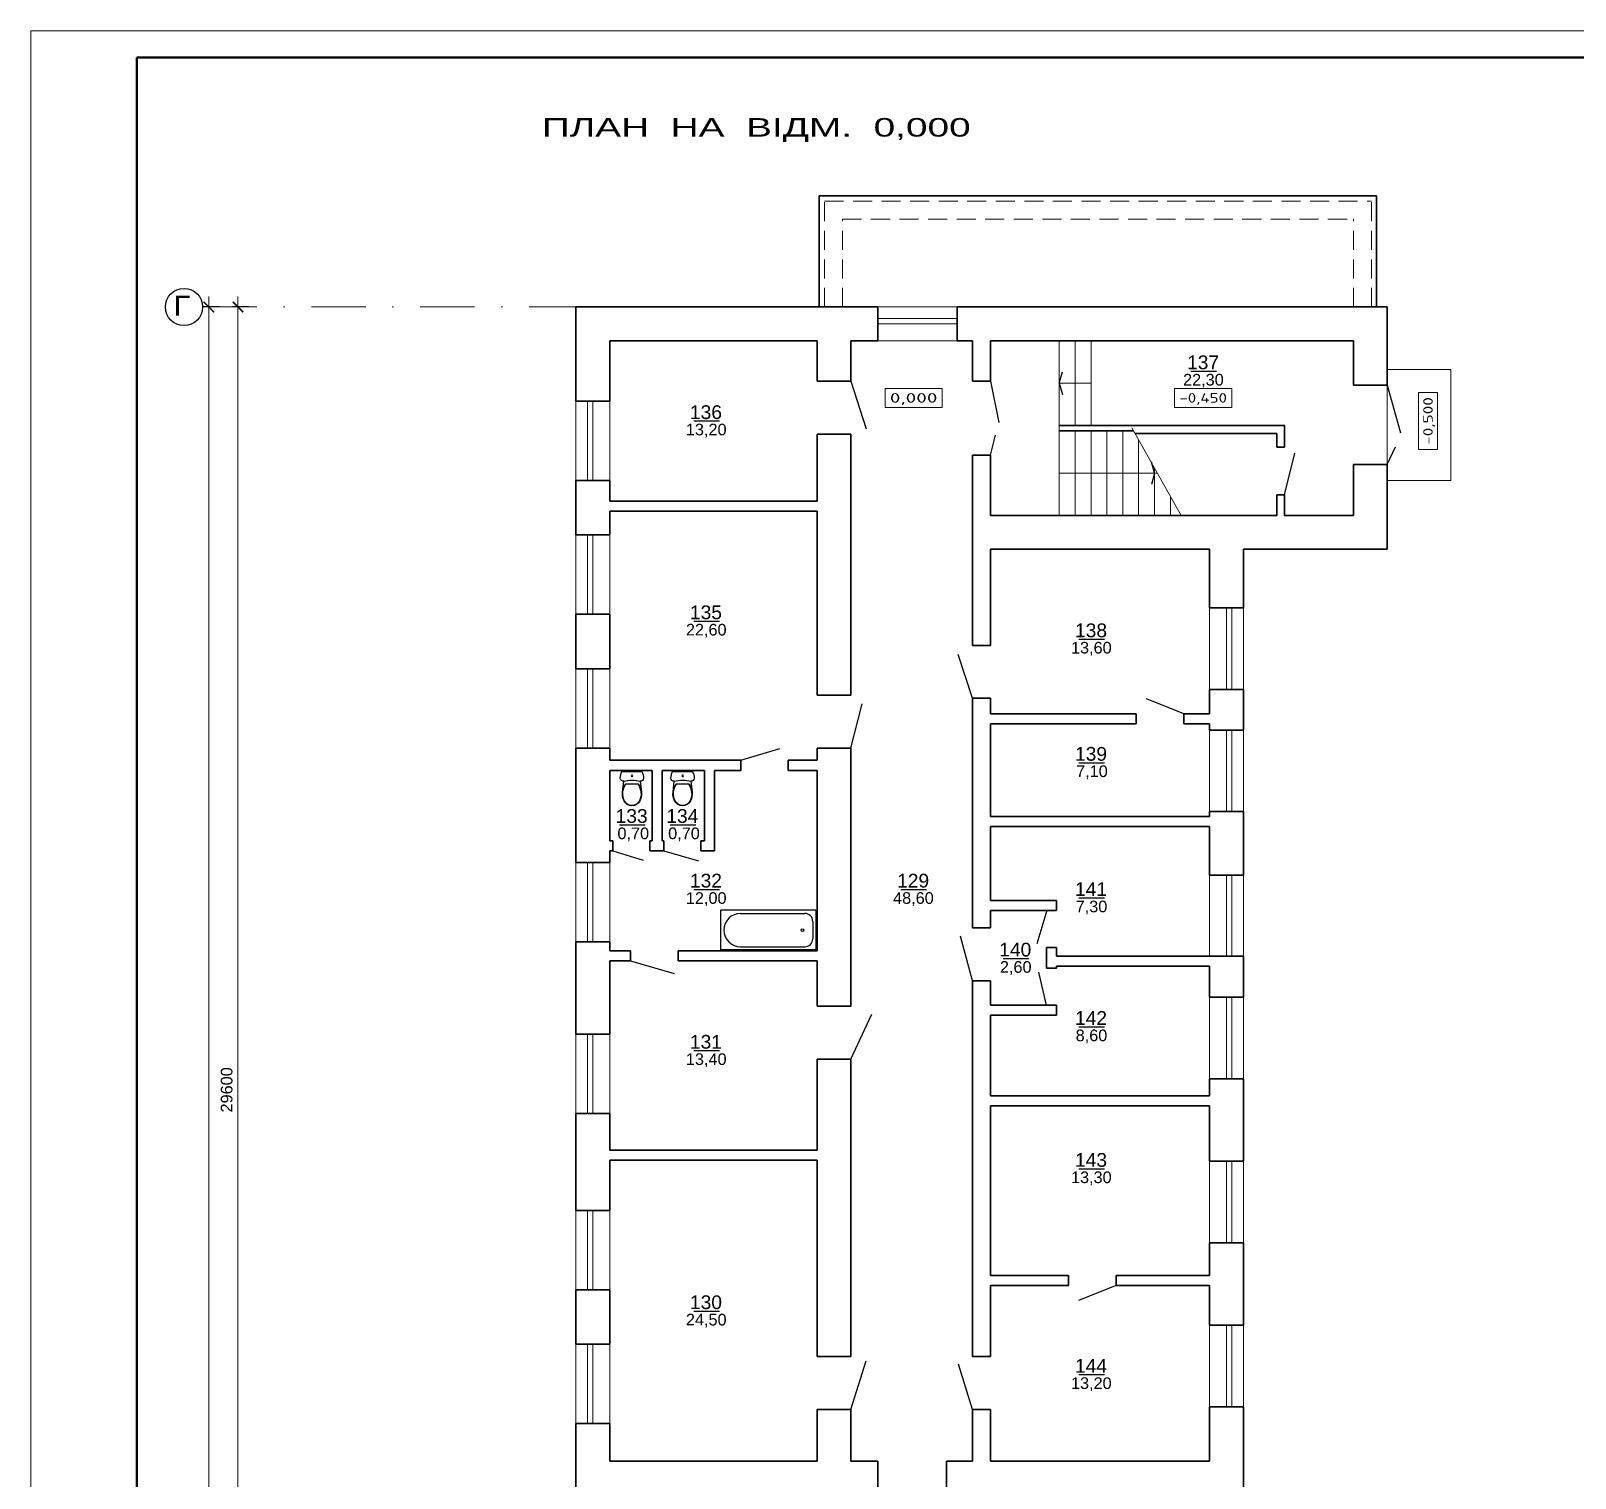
# Model space of a CAD drawing. Header units: millimetres. Extents: x 752233 to 2620908, y -654617 to -58944.
# Drawn here: x 1129820 to 1159016, y -219525 to -192165 of the extents above; entities that cross this region are included whole.
import ezdxf
from ezdxf.enums import TextEntityAlignment as Align

# ---------------------------------------------------------------- set-up
doc = ezdxf.new("R2010")
doc.units = ezdxf.units.MM
doc.header["$LTSCALE"] = 90
for name, pattern in [('DASHDOT', [25.4, 12.7, -6.35, 0, -6.35]), ('K5LT_DASHED_REINFORCED', [6, 4, -2]), ('Wipeout_Contour', [1000000.0, 0, -1000000.0])]:
    doc.linetypes.add(name, pattern=pattern)
doc.layers.get('0').update_dxf_attribs({"lineweight": 15})
doc.layers.get('DefPoints').update_dxf_attribs({"color": 255, "lineweight": 9})
doc.layers.add('Shutters', color=7, linetype='Continuous')
doc.layers.add('T', color=7, linetype='Continuous')
doc.styles.add('style2', font='ARIAL.TTF')
doc.styles.add('txt200', font='txt.shx', dxfattribs={"width": 0.9, "height": 200})
doc.dimstyles.new('ARKO_TICK_EXTLINES', dxfattribs={"dimscale": 100, "dimtxt": 2.2, "dimasz": 2, "dimexe": 1, "dimexo": 1, "dimgap": 1, "dimtad": 1, "dimdec": 0, "dimzin": 0, "dimtxsty": 'style2', "dimblk": 'ARCHTICK', "dimcen": 2, "dimdle": 2, "dimclrd": 5, "dimadec": 0, "dimazin": 0, "dimtfac": 1, "dimtdec": 0, "dimtix": 1, "dimtmove": 0, "dimatfit": 0, "dimfxl": 0, "dimtolj": 1, "dimtzin": 0, "dimlwd": 20, "dimarcsym": 0})

# ---------------------------------------------------------------- blocks, each defined once
blk = doc.blocks.new('OTMET_P')
at = {"color": 0, "linetype": 'ByBlock'}
blk.add_lwpolyline([(-6, -2), (-6, 2), (6, 2), (6, -2)], close=True, dxfattribs=at)
at = {"color": 0, "linetype": 'ByBlock', "style": 'txt200', "width": 1.071429}
blk.add_attdef('OTMET', text='', height=2, dxfattribs=at).set_placement((-5, -1), (5, -1), align=Align.FIT)
blk = doc.blocks.new('A$C003F1A73')
at = {"color": 254, "linetype": 'Wipeout_Contour', "ltscale": 4500.361208}
blk.add_wipeout([(0, 0), (1800, 0), (1800, 750), (0, 750)], dxfattribs=at).dxf.layer = 'Shutters'
at = {"layer": 'Shutters', "color": 133, "linetype": 'Continuous'}
for p, q in [((0, 0), (0, 750)), ((0, 750), (1800, 750)), ((1425, 690), (210, 690)), ((1800, 750), (1800, 0)), ((60, 210), (60, 540)), ((1425, 60), (210, 60)), ((0, 0), (1800, 0))]:
    blk.add_line(p, q, dxfattribs=at)
blk.add_circle((256, 375), 25, dxfattribs=at)
for centre, radius, start, end in [((210, 540), 150, 90, 180), ((1425, 375), 315, 270, 90), ((210, 210), 150, 180, 270)]:
    blk.add_arc(centre, radius, start, end, dxfattribs=at)
blk = doc.blocks.new('A$C5F3917FC')
at = {"color": 254, "linetype": 'Wipeout_Contour', "ltscale": 14728.445072}
blk.add_wipeout([(31, 650), (18, 619), (8, 587), (2, 554), (0, 520), (5, 498), (20, 479), (40, 469), (64, 469), (102, 475), (141, 480), (181, 483), (220, 484), (259, 483), (299, 480), (338, 475), (376, 469), (400, 469), (420, 479), (435, 498), (440, 520), (438, 554), (432, 587), (422, 619), (409, 650)], dxfattribs=at).dxf.layer = 'Shutters'
at = {"layer": 'Shutters', "color": 133, "linetype": 'Continuous'}
blk.add_line((409, 650), (31, 650), dxfattribs=at)
at = {"color": 254, "linetype": 'Wipeout_Contour', "ltscale": 9083.641401}
blk.add_wipeout([(98, 419), (342, 419), (363, 381), (380, 341), (392, 300), (399, 257), (376, 469), (338, 475), (299, 480), (259, 483), (220, 484), (181, 483), (141, 480), (102, 475), (64, 469), (41, 257), (48, 300), (60, 341), (77, 381)], dxfattribs=at).dxf.layer = 'Shutters'
at = {"layer": 'Shutters', "color": 133, "linetype": 'Continuous'}
for p, q in [((18, 619), (8, 587)), ((31, 650), (18, 619)), ((422, 619), (409, 650)), ((432, 587), (422, 619))]:
    blk.add_line(p, q, dxfattribs=at)
at = {"color": 254, "linetype": 'Wipeout_Contour', "ltscale": 8188.801298}
blk.add_wipeout([(343, 54), (369, 92), (386, 132), (396, 173), (400, 215), (399, 257), (392, 301), (379, 344), (361, 385), (337, 427), (103, 427), (79, 385), (61, 344), (48, 301), (41, 257), (39, 215), (44, 173), (54, 132), (71, 92), (97, 54), (132, 25), (174, 6), (220, 0), (266, 6), (308, 25)], dxfattribs=at).dxf.layer = 'Shutters'
at = {"layer": 'Shutters', "color": 133, "linetype": 'Continuous'}
for p, q in [((8, 587), (2, 554)), ((438, 554), (432, 587)), ((2, 554), (0, 520)), ((0, 520), (5, 498)), ((5, 498), (20, 479)), ((20, 479), (40, 469)), ((40, 469), (64, 469)), ((64, 469), (41, 257)), ((48, 300), (41, 257)), ((60, 341), (48, 300)), ((56, 299), (49, 256)), ((68, 341), (56, 299)), ((77, 381), (60, 341)), ((86, 381), (68, 341)), ((98, 419), (77, 381)), ((107, 419), (86, 381)), ((342, 419), (98, 419)), ((354, 381), (333, 419)), ((363, 381), (342, 419)), ((371, 341), (354, 381)), ((380, 341), (363, 381)), ((384, 299), (371, 341)), ((399, 257), (376, 469)), ((376, 469), (400, 469)), ((392, 300), (380, 341)), ((391, 256), (384, 299)), ((399, 257), (392, 300)), ((400, 469), (420, 479)), ((420, 479), (435, 498)), ((435, 498), (440, 520)), ((440, 520), (438, 554)), ((41, 257), (39, 215)), ((39, 215), (44, 173)), ((44, 173), (54, 132)), ((49, 256), (47, 215)), ((47, 215), (52, 174)), ((52, 174), (62, 134)), ((54, 132), (70, 92)), ((62, 134), (78, 96)), ((70, 92), (97, 54)), ((78, 96), (102, 60)), ((97, 54), (132, 25)), ((102, 60), (136, 32)), ((132, 25), (174, 6)), ((136, 32), (176, 14)), ((174, 6), (220, 0)), ((176, 14), (220, 8)), ((220, 8), (264, 14)), ((220, 0), (266, 6)), ((264, 14), (304, 32)), ((266, 6), (308, 25)), ((304, 32), (338, 60)), ((308, 25), (343, 54)), ((338, 60), (362, 96)), ((343, 54), (370, 92)), ((362, 96), (378, 134)), ((370, 92), (386, 132)), ((378, 134), (388, 174)), ((386, 132), (396, 173)), ((388, 174), (393, 215)), ((393, 215), (391, 256)), ((396, 173), (401, 215)), ((401, 215), (399, 257))]:
    blk.add_line(p, q, dxfattribs=at)
blk.add_lwpolyline([(376, 469), (338, 475), (299, 480), (259, 483), (220, 484), (181, 483), (141, 480), (102, 475), (64, 469)], dxfattribs=at)
blk.add_circle((220, 567), 15, dxfattribs=at)
blk = doc.blocks.new('_ArchTick')
at = {"color": 0, "linetype": 'ByBlock', "const_width": 0.15}
blk.add_lwpolyline([(-0.5, -0.5), (0.5, 0.5)], dxfattribs=at)
blk = doc.blocks.new('*D25')
at = {"color": 5, "lineweight": 20}
blk.add_line((1133185, -249085), (1133185, -197185), dxfattribs=at)
at = {"color": 0, "lineweight": -2}
for p, q in [((1133385, -197385), (1133085, -197385)), ((1133385, -248885), (1133085, -248885))]:
    blk.add_line(p, q, dxfattribs=at)
at = {"layer": 'DefPoints', "color": 0, "lineweight": 15}
for p in [(1133185, -197385), (1135236, -197385), (1135236, -248885)]:
    blk.add_point(p, dxfattribs=at)
at = {"color": 5, "lineweight": 20, "xscale": 200, "yscale": 200, "zscale": 200}
for p, rotation in [((1133185, -197385), 90), ((1133185, -248885), 270)]:
    blk.add_blockref('_ArchTick', p, dxfattribs=dict(at, rotation=rotation))
at = {"color": 0, "lineweight": 15, "insert": (1132973, -223135), "char_height": 220, "attachment_point": 5, "rotation": 90, "style": 'style2'}
blk.add_mtext('\\A1;51500', dxfattribs=at)
blk = doc.blocks.new('*D26')
at = {"color": 5, "lineweight": 20}
blk.add_line((1133735, -197185), (1133735, -227185), dxfattribs=at)
at = {"color": 0, "lineweight": -2}
for p, q in [((1133935, -197385), (1133635, -197385)), ((1133935, -226985), (1133635, -226985))]:
    blk.add_line(p, q, dxfattribs=at)
at = {"layer": 'DefPoints', "color": 0, "lineweight": 15}
for p in [(1135078, -197385), (1133735, -226985), (1135078, -226985)]:
    blk.add_point(p, dxfattribs=at)
at = {"color": 5, "lineweight": 20, "xscale": 200, "yscale": 200, "zscale": 200}
for p, rotation in [((1133735, -197385), 90), ((1133735, -226985), 270)]:
    blk.add_blockref('_ArchTick', p, dxfattribs=dict(at, rotation=rotation))
at = {"color": 0, "lineweight": 15, "insert": (1133522, -212185), "char_height": 220, "attachment_point": 5, "rotation": 90, "style": 'style2'}
blk.add_mtext('\\A1;29600', dxfattribs=at)

msp = doc.modelspace()

# ---------------------------------------------------------------- linework, layer by layer
at = {"color": 250, "linetype": 'ByBlock', "ltscale": 4}
for p, q in [((1129820.4, -192165.3), (1129820.4, -270794.7)), ((1216175.8, -192165.3), (1129820.4, -192165.3))]:
    msp.add_line(p, q, dxfattribs=at)
at = {"color": 7, "lineweight": 50}
for q in [(1131820.4, -270294.7), (1215675.8, -192665.3)]:
    msp.add_line((1131820.4, -192665.3), q, dxfattribs=at)
at = {"color": 250, "lineweight": 35}
for p, q in [((1144723.8, -195285.1), (1155263.8, -195285.1)), ((1144723.8, -197385.1), (1144723.8, -195285.1)), ((1155263.8, -197385.1), (1155263.8, -195285.1)), ((1140123.8, -199165.1), (1140123.8, -197385.1)), ((1140123.8, -197385.1), (1145831.3, -197385.1)), ((1145831.3, -197385.1), (1145831.3, -198025.1)), ((1147331.3, -197385.1), (1155463.8, -197385.1)), ((1147331.3, -197385.1), (1147331.3, -198025.1)), ((1155463.8, -198865.1), (1155463.8, -197385.1)), ((1140763.8, -199165.1), (1140763.8, -198025.1)), ((1140763.8, -198025.1), (1144683.8, -198025.1)), ((1144683.8, -198788.5), (1144683.8, -198025.1)), ((1145323.8, -198788.5), (1145323.8, -198025.1)), ((1145323.8, -198025.1), (1145831.3, -198025.1)), ((1147331.3, -198025.1), (1147623.8, -198025.1)), ((1147623.8, -198788.5), (1147623.8, -198025.1)), ((1147963.8, -198788.5), (1147963.8, -198025.1)), ((1147963.8, -198025.1), (1154823.8, -198025.1)), ((1154823.8, -198865.1), (1154823.8, -198025.1)), ((1145323.8, -198788.5), (1144683.8, -198788.5)), ((1147963.8, -198788.5), (1147623.8, -198788.5)), ((1154823.8, -198865.1), (1155463.8, -198865.1)), ((1140123.8, -199165.1), (1140763.8, -199165.1)), ((1149263.8, -199625.1), (1153523.8, -199625.1)), ((1153523.8, -200035.1), (1153523.8, -199625.1)), ((1144683.8, -201054.3), (1144683.8, -199788.5)), ((1145323.8, -199788.5), (1144683.8, -199788.5)), ((1145323.8, -204724.5), (1145323.8, -199788.5)), ((1149263.8, -199725.1), (1150664.4, -199725.1)), ((1150692.6, -199775.1), (1153373.8, -199775.1)), ((1153373.8, -200035.1), (1153373.8, -199775.1)), ((1147623.8, -203781.7), (1147623.8, -200188.5)), ((1147963.8, -200188.5), (1147623.8, -200188.5)), ((1147963.8, -201325.1), (1147963.8, -200188.5)), ((1153373.8, -200035.1), (1153523.8, -200035.1)), ((1154823.8, -201325.1), (1154823.8, -200365.1)), ((1154823.8, -200365.1), (1155463.8, -200365.1)), ((1155463.8, -201965.1), (1155463.8, -200365.1)), ((1140123.8, -201695.1), (1140123.8, -200665.1)), ((1140123.8, -200665.1), (1140763.8, -200665.1)), ((1140763.8, -201054.3), (1140763.8, -200665.1)), ((1140763.8, -201054.3), (1144683.8, -201054.3)), ((1153373.8, -201325.1), (1153373.8, -200935.1)), ((1153373.8, -200935.1), (1153523.8, -200935.1)), ((1153523.8, -201325.1), (1153523.8, -200935.1)), ((1140763.8, -201695.1), (1140763.8, -201244.3)), ((1140763.8, -201244.3), (1144683.8, -201244.3)), ((1144683.8, -204724.5), (1144683.8, -201244.3)), ((1147963.8, -201325.1), (1153373.8, -201325.1)), ((1153523.8, -201325.1), (1154823.8, -201325.1)), ((1140123.8, -201695.1), (1140763.8, -201695.1)), ((1147963.8, -203781.7), (1147963.8, -201965.1)), ((1147963.8, -201965.1), (1152103.8, -201965.1)), ((1152103.8, -203075.1), (1152103.8, -201965.1)), ((1152743.8, -203075.1), (1152743.8, -201965.1)), ((1152743.8, -201965.1), (1155463.8, -201965.1)), ((1140123.8, -204225.1), (1140123.8, -203195.1)), ((1140123.8, -203195.1), (1140763.8, -203195.1)), ((1140763.8, -204225.1), (1140763.8, -203195.1)), ((1152103.8, -203075.1), (1152743.8, -203075.1)), ((1147963.8, -203781.7), (1147623.8, -203781.7)), ((1140123.8, -204225.1), (1140763.8, -204225.1)), ((1152103.8, -205075.1), (1152103.8, -204615.1)), ((1152103.8, -204615.1), (1152743.8, -204615.1)), ((1152743.8, -205385.1), (1152743.8, -204615.1)), ((1145323.8, -204724.5), (1144683.8, -204724.5)), ((1147623.8, -209121.5), (1147623.8, -204781.7)), ((1147963.8, -204781.7), (1147623.8, -204781.7)), ((1147963.8, -205075.1), (1147963.8, -204781.7)), ((1147963.8, -205075.1), (1150718.3, -205075.1)), ((1150718.3, -205075.1), (1150718.3, -205265.1)), ((1151618.3, -205075.1), (1152103.8, -205075.1)), ((1151618.3, -205075.1), (1151618.3, -205265.1)), ((1147963.8, -207015.1), (1147963.8, -205265.1)), ((1147963.8, -205265.1), (1150718.3, -205265.1)), ((1151618.3, -205265.1), (1152103.8, -205265.1)), ((1152103.8, -205385.1), (1152103.8, -205265.1)), ((1152103.8, -205385.1), (1152743.8, -205385.1)), ((1140123.8, -207885.1), (1140123.8, -205725.1)), ((1140123.8, -205725.1), (1140763.8, -205725.1)), ((1140763.8, -205955.1), (1140763.8, -205725.1)), ((1144683.8, -205955.1), (1144683.8, -205724.5)), ((1145323.8, -205724.5), (1144683.8, -205724.5)), ((1145323.8, -210604.3), (1145323.8, -205724.5)), ((1140763.8, -205955.1), (1143240.2, -205955.1)), ((1143240.2, -205955.1), (1143240.2, -206145.1)), ((1144140.2, -205955.1), (1144683.8, -205955.1)), ((1144140.2, -205955.1), (1144140.2, -206145.1)), ((1140763.8, -207475.1), (1140763.8, -206145.1)), ((1140763.8, -206145.1), (1141563.8, -206145.1)), ((1141563.8, -207475.1), (1141563.8, -206145.1)), ((1141753.8, -206145.1), (1142553.8, -206145.1)), ((1141753.8, -207475.1), (1141753.8, -206145.1)), ((1142553.8, -207475.1), (1142553.8, -206145.1)), ((1142743.8, -206145.1), (1143240.2, -206145.1)), ((1142743.8, -207665.1), (1142743.8, -206145.1)), ((1144140.2, -206145.1), (1144683.8, -206145.1)), ((1144683.8, -209555.1), (1144683.8, -206145.1)), ((1152103.8, -207015.1), (1152103.8, -206925.1)), ((1152103.8, -206925.1), (1152743.8, -206925.1)), ((1152743.8, -208125.1), (1152743.8, -206925.1)), ((1147963.8, -207015.1), (1152103.8, -207015.1)), ((1147963.8, -208605.1), (1147963.8, -207205.1)), ((1147963.8, -207205.1), (1152103.8, -207205.1)), ((1152103.8, -208125.1), (1152103.8, -207205.1)), ((1140763.8, -207475.1), (1140823.8, -207475.1)), ((1140823.8, -207665.1), (1140823.8, -207475.1)), ((1141523.8, -207475.1), (1141563.8, -207475.1)), ((1141523.8, -207665.1), (1141523.8, -207475.1)), ((1141753.8, -207475.1), (1141785.7, -207475.1)), ((1141785.7, -207665.1), (1141785.7, -207475.1)), ((1142485.7, -207475.1), (1142553.8, -207475.1)), ((1142485.7, -207665.1), (1142485.7, -207475.1)), ((1140763.8, -207885.1), (1140763.8, -207665.1)), ((1140763.8, -207665.1), (1140823.8, -207665.1)), ((1141523.8, -207665.1), (1141785.7, -207665.1)), ((1142485.7, -207665.1), (1142743.8, -207665.1)), ((1140123.8, -207885.1), (1140763.8, -207885.1)), ((1152103.8, -208125.1), (1152743.8, -208125.1)), ((1147963.8, -208605.1), (1149213.8, -208605.1)), ((1149213.8, -208795.1), (1149213.8, -208605.1)), ((1147963.8, -209121.5), (1147963.8, -208795.1)), ((1147963.8, -208795.1), (1149213.8, -208795.1)), ((1147963.8, -209121.5), (1147623.8, -209121.5)), ((1140123.8, -211135.1), (1140123.8, -209385.1)), ((1140123.8, -209385.1), (1140763.8, -209385.1)), ((1140763.8, -209555.1), (1140763.8, -209385.1)), ((1140763.8, -209555.1), (1141156.3, -209555.1)), ((1141156.3, -209555.1), (1141156.3, -209745.1)), ((1142056.3, -209555.1), (1144683.8, -209555.1)), ((1142056.3, -209555.1), (1142056.3, -209745.1)), ((1149023.8, -209885.1), (1149023.8, -209495.1)), ((1149023.8, -209495.1), (1149213.8, -209495.1)), ((1149213.8, -209655.1), (1149213.8, -209495.1)), ((1140763.8, -211135.1), (1140763.8, -209745.1)), ((1140763.8, -209745.1), (1141156.3, -209745.1)), ((1142056.3, -209745.1), (1144683.8, -209745.1)), ((1144683.8, -210604.3), (1144683.8, -209745.1)), ((1149023.8, -209885.1), (1149213.8, -209885.1)), ((1149213.8, -209655.1), (1152103.8, -209655.1)), ((1149213.8, -209845.1), (1152103.8, -209845.1)), ((1149213.8, -209885.1), (1149213.8, -209845.1)), ((1152103.8, -209655.1), (1152743.8, -209655.1)), ((1152103.8, -210435.1), (1152103.8, -209845.1)), ((1152743.8, -210435.1), (1152743.8, -209665.1)), ((1147623.8, -217228.8), (1147623.8, -210121.5)), ((1147963.8, -210121.5), (1147623.8, -210121.5)), ((1147963.8, -210585.1), (1147963.8, -210121.5)), ((1152103.8, -210435.1), (1152743.8, -210435.1)), ((1145323.8, -210604.3), (1144683.8, -210604.3)), ((1147963.8, -210585.1), (1149213.8, -210585.1)), ((1147963.8, -212295.1), (1147963.8, -210775.1)), ((1147963.8, -210775.1), (1149213.8, -210775.1)), ((1149213.8, -210775.1), (1149213.8, -210585.1)), ((1140123.8, -211135.1), (1140763.8, -211135.1)), ((1144683.8, -213325.1), (1144683.8, -211604.3)), ((1145323.8, -211604.3), (1144683.8, -211604.3)), ((1145323.8, -217228.8), (1145323.8, -211604.3)), ((1152103.8, -212295.1), (1152103.8, -211975.1)), ((1152103.8, -211975.1), (1152743.8, -211975.1)), ((1152743.8, -213535.1), (1152743.8, -211975.1)), ((1147963.8, -212295.1), (1152103.8, -212295.1)), ((1147963.8, -215695.1), (1147963.8, -212485.1)), ((1147963.8, -212485.1), (1152103.8, -212485.1)), ((1152103.8, -213535.1), (1152103.8, -212485.1)), ((1140123.8, -214465.1), (1140123.8, -212635.1)), ((1140123.8, -212635.1), (1140763.8, -212635.1)), ((1140763.8, -213325.1), (1140763.8, -212635.1)), ((1140763.8, -213325.1), (1144683.8, -213325.1)), ((1140763.8, -214465.1), (1140763.8, -213515.1)), ((1140763.8, -213515.1), (1144683.8, -213515.1)), ((1144683.8, -217228.8), (1144683.8, -213515.1)), ((1152103.8, -213535.1), (1152743.8, -213535.1)), ((1140123.8, -214465.1), (1140763.8, -214465.1)), ((1152103.8, -215695.1), (1152103.8, -215075.1)), ((1152103.8, -215075.1), (1152743.8, -215075.1)), ((1152743.8, -216635.1), (1152743.8, -215075.1)), ((1147963.8, -215695.1), (1149436.3, -215695.1)), ((1149436.3, -215695.1), (1149436.3, -215885.1)), ((1150336.3, -215695.1), (1150336.3, -215885.1)), ((1150336.3, -215695.1), (1152103.8, -215695.1)), ((1140123.8, -216995.1), (1140123.8, -215965.1)), ((1140123.8, -215965.1), (1140763.8, -215965.1)), ((1140763.8, -216995.1), (1140763.8, -215965.1)), ((1147963.8, -217228.8), (1147963.8, -215885.1)), ((1147963.8, -215885.1), (1149436.3, -215885.1)), ((1150336.3, -215885.1), (1152103.8, -215885.1)), ((1152103.8, -216635.1), (1152103.8, -215885.1)), ((1152103.8, -216635.1), (1152743.8, -216635.1)), ((1140123.8, -216995.1), (1140763.8, -216995.1)), ((1145323.8, -217228.8), (1144683.8, -217228.8)), ((1147963.8, -217228.8), (1147623.8, -217228.8)), ((1144683.8, -219205.1), (1144683.8, -218228.8)), ((1145323.8, -218228.8), (1144683.8, -218228.8)), ((1145323.8, -219205.1), (1145323.8, -218228.8)), ((1147623.8, -219205.1), (1147623.8, -218228.8)), ((1147963.8, -218228.8), (1147623.8, -218228.8)), ((1147963.8, -219205.1), (1147963.8, -218228.8)), ((1152103.8, -219205.1), (1152103.8, -218175.1)), ((1152103.8, -218175.1), (1152743.8, -218175.1)), ((1152743.8, -220775.1), (1152743.8, -218175.1)), ((1140123.8, -220775.1), (1140123.8, -218495.1)), ((1140123.8, -218495.1), (1140763.8, -218495.1)), ((1140763.8, -219205.1), (1140763.8, -218495.1)), ((1140763.8, -219205.1), (1144683.8, -219205.1)), ((1145323.8, -219205.1), (1145831.3, -219205.1)), ((1145831.3, -219205.1), (1145831.3, -219845.1)), ((1147131.3, -219205.1), (1147623.8, -219205.1)), ((1147131.3, -219205.1), (1147131.3, -219845.1)), ((1147963.8, -219205.1), (1152103.8, -219205.1))]:
    msp.add_line(p, q, dxfattribs=at)
at = {"color": 250, "linetype": 'K5LT_DASHED_REINFORCED', "lineweight": 15}
for p, q in [((1144823.8, -195385.1), (1155163.8, -195385.1)), ((1144823.8, -197385.1), (1144823.8, -195385.1)), ((1155163.8, -197385.1), (1155163.8, -195385.1)), ((1145163.8, -195725.1), (1154823.8, -195725.1)), ((1145163.8, -197385.1), (1145163.8, -195725.1)), ((1154823.8, -197385.1), (1154823.8, -195725.1))]:
    msp.add_line(p, q, dxfattribs=at)
at = {"color": 1, "linetype": 'DASHDOT', "ltscale": 0.9}
msp.add_line((1133065.4, -197385.1), (1147521.7, -197385.1), dxfattribs=at)
at = {"color": 250, "lineweight": 15}
for p, q in [((1147331.3, -197385.1), (1145831.3, -197385.1)), ((1147331.3, -197602.8), (1145831.3, -197602.8)), ((1147331.3, -197705.1), (1145831.3, -197705.1)), ((1147331.3, -198025.1), (1145831.3, -198025.1)), ((1149263.8, -201325.1), (1149263.8, -198025.1)), ((1149563.8, -199625.1), (1149563.8, -198025.1)), ((1149863.8, -199625.1), (1149863.8, -198025.1)), ((1155463.8, -198565.1), (1156663.8, -198565.1)), ((1156663.8, -198565.1), (1156663.8, -200665.1)), ((1149863.8, -198825.1), (1149263.8, -198825.1)), ((1155463.8, -198865.1), (1155463.8, -200365.1)), ((1140123.8, -199165.1), (1140123.8, -200665.1)), ((1140341.5, -199165.1), (1140341.5, -200665.1)), ((1140443.8, -199165.1), (1140443.8, -200665.1)), ((1140763.8, -199165.1), (1140763.8, -200665.1)), ((1150632.3, -199668.3), (1151567.2, -201325.1)), ((1149563.8, -201325.1), (1149563.8, -199725.1)), ((1149863.8, -201325.1), (1149863.8, -199725.1)), ((1150163.8, -201325.1), (1150163.8, -199725.1)), ((1150463.8, -201325.1), (1150463.8, -199725.1)), ((1150763.8, -201325.1), (1150763.8, -199901.2)), ((1149263.8, -200525.1), (1151115.8, -200525.1)), ((1151063.8, -201325.1), (1151063.8, -200432.9)), ((1155463.8, -200665.1), (1156663.8, -200665.1)), ((1151363.8, -201325.1), (1151363.8, -200964.6)), ((1140123.8, -201695.1), (1140123.8, -203195.1)), ((1140341.5, -201695.1), (1140341.5, -203195.1)), ((1140443.8, -201695.1), (1140443.8, -203195.1)), ((1140763.8, -201695.1), (1140763.8, -203195.1)), ((1152103.8, -203075.1), (1152103.8, -204615.1)), ((1152423.8, -203075.1), (1152423.8, -204615.1)), ((1152526.1, -203075.1), (1152526.1, -204615.1)), ((1152743.8, -203075.1), (1152743.8, -204615.1)), ((1140123.8, -204225.1), (1140123.8, -205725.1)), ((1140341.5, -204225.1), (1140341.5, -205725.1)), ((1140443.8, -204225.1), (1140443.8, -205725.1)), ((1140763.8, -204225.1), (1140763.8, -205725.1)), ((1152103.8, -205385.1), (1152103.8, -206925.1)), ((1152423.8, -205385.1), (1152423.8, -206925.1)), ((1152526.1, -205385.1), (1152526.1, -206925.1)), ((1152743.8, -205385.1), (1152743.8, -206925.1)), ((1140123.8, -207885.1), (1140123.8, -209385.1)), ((1140341.5, -207885.1), (1140341.5, -209385.1)), ((1140443.8, -207885.1), (1140443.8, -209385.1)), ((1140763.8, -207885.1), (1140763.8, -209385.1)), ((1152103.8, -208115.1), (1152103.8, -209655.1)), ((1152423.8, -208115.1), (1152423.8, -209655.1)), ((1152526.1, -208115.1), (1152526.1, -209655.1)), ((1152743.8, -208115.1), (1152743.8, -209655.1)), ((1152103.8, -210435.1), (1152103.8, -211975.1)), ((1152423.8, -210435.1), (1152423.8, -211975.1)), ((1152526.1, -210435.1), (1152526.1, -211975.1)), ((1152743.8, -210435.1), (1152743.8, -211975.1)), ((1140123.8, -211135.1), (1140123.8, -212635.1)), ((1140341.5, -211135.1), (1140341.5, -212635.1)), ((1140443.8, -211135.1), (1140443.8, -212635.1)), ((1140763.8, -211135.1), (1140763.8, -212635.1)), ((1152103.8, -213535.1), (1152103.8, -215075.1)), ((1152423.8, -213535.1), (1152423.8, -215075.1)), ((1152526.1, -213535.1), (1152526.1, -215075.1)), ((1152743.8, -213535.1), (1152743.8, -215075.1)), ((1140123.8, -214465.1), (1140123.8, -215965.1)), ((1140341.5, -214465.1), (1140341.5, -215965.1)), ((1140443.8, -214465.1), (1140443.8, -215965.1)), ((1140763.8, -214465.1), (1140763.8, -215965.1)), ((1152103.8, -216635.1), (1152103.8, -218175.1)), ((1152423.8, -216635.1), (1152423.8, -218175.1)), ((1152526.1, -216635.1), (1152526.1, -218175.1)), ((1152743.8, -216635.1), (1152743.8, -218175.1)), ((1140123.8, -216995.1), (1140123.8, -218495.1)), ((1140341.5, -216995.1), (1140341.5, -218495.1)), ((1140443.8, -216995.1), (1140443.8, -218495.1)), ((1140763.8, -216995.1), (1140763.8, -218495.1))]:
    msp.add_line(p, q, dxfattribs=at)
at = {"color": 2, "lineweight": 30}
for p, q in [((1145323.8, -198788.5), (1145614.2, -199689.5)), ((1147963.8, -198788.5), (1148118.6, -199565.9)), ((1149263.8, -198825.1), (1149321.6, -198609.4)), ((1149263.8, -198825.1), (1149321.6, -199040.8)), ((1155463.8, -198865.1), (1155715.8, -199767)), ((1147963.8, -200188.5), (1148059.4, -199807.9)), ((1153523.8, -200935.1), (1153716.2, -200149.4)), ((1155463.8, -200365.1), (1155621.4, -200027)), ((1151063.8, -200525.1), (1151006, -200309.4)), ((1151063.8, -200525.1), (1151006, -200740.8)), ((1147623.8, -204781.7), (1147350.1, -203956.4)), ((1145323.8, -205724.5), (1145535.8, -204884.3)), ((1151618.3, -205075.1), (1150910, -204793)), ((1143240.2, -205955.1), (1143977.5, -205729.7)), ((1140823.8, -207665.1), (1141399.4, -207840.5)), ((1141785.7, -207665.1), (1142443.2, -207856)), ((1149031.3, -208795.1), (1148838.3, -209427.3)), ((1147623.8, -210121.5), (1147398.4, -209279.4)), ((1141156.3, -209745.1), (1141983.1, -209988)), ((1149020.1, -210585.1), (1148875.6, -209962.7)), ((1145323.8, -211604.3), (1145719, -210756.7)), ((1150336.3, -215885.1), (1149628, -216167.3)), ((1145323.8, -218228.8), (1145609.6, -217309.4)), ((1147623.8, -218228.8), (1147358.4, -217369.5))]:
    msp.add_line(p, q, dxfattribs=at)
at = {"lineweight": 30}
for p, q in [((1151751.4, -198597.6), (1152237.4, -198597.6)), ((1142352.1, -199539.4), (1142838.1, -199539.4)), ((1142352.1, -203323.4), (1142838.1, -203323.4)), ((1149632.6, -203664.3), (1150118.6, -203664.3)), ((1149632.6, -205999.6), (1150118.6, -205999.6)), ((1140947.3, -207173.9), (1141433.3, -207173.9)), ((1141906.1, -207173.9), (1142392, -207173.9)), ((1142352.1, -208396.3), (1142838.1, -208396.3)), ((1146268.8, -208396.3), (1146754.8, -208396.3)), ((1149632.6, -208556.1), (1150118.6, -208556.1)), ((1148200.4, -209699.2), (1148686.4, -209699.2)), ((1149632.6, -210993.3), (1150118.6, -210993.3)), ((1142352.1, -211442.5), (1142838.1, -211442.5)), ((1149632.6, -213676.2), (1150118.6, -213676.2)), ((1142352.1, -216366.5), (1142838.1, -216366.5)), ((1149632.6, -217568.1), (1150118.6, -217568.1))]:
    msp.add_line(p, q, dxfattribs=at)
at = {"color": 7, "ltscale": 0.9}
msp.add_lwpolyline([(1149457.8, -196070.2, 0, 100, 0), (1149792, -196290.1, 0, 0, 0), (1150293.2, -196619.8, 0, 0, 0)], format="xyseb", dxfattribs=at)
at = {"color": 7, "lineweight": 30, "ltscale": 2}
msp.add_circle((1132715.4, -197385.1), 350, dxfattribs=at)

# ---------------------------------------------------------------- block references
at = {"color": 0, "ltscale": 0.9}
ref = msp.add_blockref('OTMET_P', (1146509.6, -199103.7), dxfattribs=dict(at, xscale=90, yscale=90, zscale=200))
ref.add_attrib('OTMET', '0,000', dxfattribs={"color": 0, "linetype": 'ByBlock', "height": 180, "style": 'txt200', "width": 1.428571}).set_placement((1146059.6, -199193.7), (1146959.6, -199193.7), align=Align.FIT)
ref = msp.add_blockref('OTMET_P', (1151984.7, -199103.7), dxfattribs=dict(at, xscale=90, yscale=90, zscale=200))
ref.add_attrib('OTMET', '-0,450', dxfattribs={"color": 0, "linetype": 'ByBlock', "height": 180, "style": 'txt200', "width": 1.034483}).set_placement((1151534.7, -199193.7), (1152434.7, -199193.7), align=Align.FIT)
at = {"color": 0, "ltscale": 0.9, "xscale": 90, "yscale": 90, "zscale": 200, "rotation": 90}
msp.add_blockref('OTMET_P', (1156234.1, -199539.5), dxfattribs=at).add_auto_attribs({'OTMET': '-0,500'})

# ---------------------------------------------------------------- texts
at = {"color": 7, "linetype": 'Continuous', "style": 'style2', "width": 1.1}
msp.add_text('Г', height=380, dxfattribs=at).set_placement((1132518.9, -197550.3))
at = {"color": 7, "linetype": 'Continuous', "style": 'style2'}
for s, height, p in [('137', 260, (1151679.6, -198561.5)), ('22,30', 220, (1151603.6, -198869.7)), ('136', 260, (1142280.3, -199503.3)), ('13,20', 220, (1142204.3, -199811.5)), ('135', 260, (1142280.3, -203287.2)), ('22,60', 220, (1142204.3, -203595.4)), ('138', 260, (1149560.7, -203628.2)), ('13,60', 220, (1149484.7, -203936.4)), ('139', 260, (1149560.7, -205963.4)), ('7,10', 220, (1149581.2, -206271.7)), ('0,70', 220, (1140909.9, -207446)), ('0,70', 220, (1141868.7, -207446)), ('132', 260, (1142280.3, -208360.1)), ('129', 260, (1146197, -208360.1)), ('48,60', 220, (1146121, -208668.4)), ('141', 260, (1149560.7, -208520)), ('7,30', 220, (1149573.4, -208828.2)), ('140', 260, (1148128.5, -209663)), ('2,60', 220, (1148141.2, -209971.3)), ('142', 260, (1149560.7, -210957.1)), ('8,60', 220, (1149573.4, -211265.4)), ('131', 260, (1142280.3, -211406.3)), ('13,40', 220, (1142204.3, -211714.6)), ('143', 260, (1149560.7, -213640)), ('13,30', 220, (1149484.7, -213948.3)), ('130', 260, (1142280.3, -216330.3)), ('24,50', 220, (1142204.3, -216638.6)), ('144', 260, (1149560.7, -217531.9)), ('13,20', 220, (1149484.7, -217840.2))]:
    msp.add_text(s, height=height, dxfattribs=at).set_placement(p)
at = {"layer": 'T', "color": 7, "linetype": 'Continuous', "style": 'style2', "width": 1.5}
msp.add_text('ПЛАН  НА  ВІДМ.  0,000', height=350, dxfattribs=at).set_placement((1139480.9, -194163.7))

# ---------------------------------------------------------------- dimensions: what is measured, and where the dimension line sits
at = {"color": 250, "lineweight": 15}
for base, p1, p2, picture, middle in [((1133185.4, -197385.1), (1135235.7, -248885.1), (1135235.7, -197385.1), '*D25', (1132973.1, -223135.1)), ((1133734.7, -226985.1), (1135078.4, -197385.1), (1135078.4, -226985.1), '*D26', (1133522.3, -212185.1))]:
    dim = msp.add_linear_dim(base=base, p1=p1, p2=p2, angle=90, dimstyle='ARKO_TICK_EXTLINES', override={"dimtfill": 1, "dimtfillclr": 7, "dimarcsym": 1}, dxfattribs=at)
    dim.commit()
    dim.dimension.update_dxf_attribs({"geometry": picture, "text_midpoint": middle})

# ---------------------------------------------------------------- next in the draw order: block references
at = {"xscale": -1}
for p in [(1141404.2, -206815.6), (1142361.2, -206815.6)]:
    msp.add_blockref('A$C5F3917FC', p, dxfattribs=at)
at = {"rotation": 180}
msp.add_blockref('A$C003F1A73', (1144663, -208789.6), dxfattribs=at)

# ---------------------------------------------------------------- next in the draw order: texts
at = {"color": 7, "linetype": 'Continuous', "style": 'style2'}
for s, height, p in [('133', 260, (1140875.5, -207137.8)), ('134', 260, (1141834.2, -207137.8)), ('12,00', 220, (1142204.3, -208668.4))]:
    msp.add_text(s, height=height, dxfattribs=at).set_placement(p)

doc.saveas('drawing.dxf')
